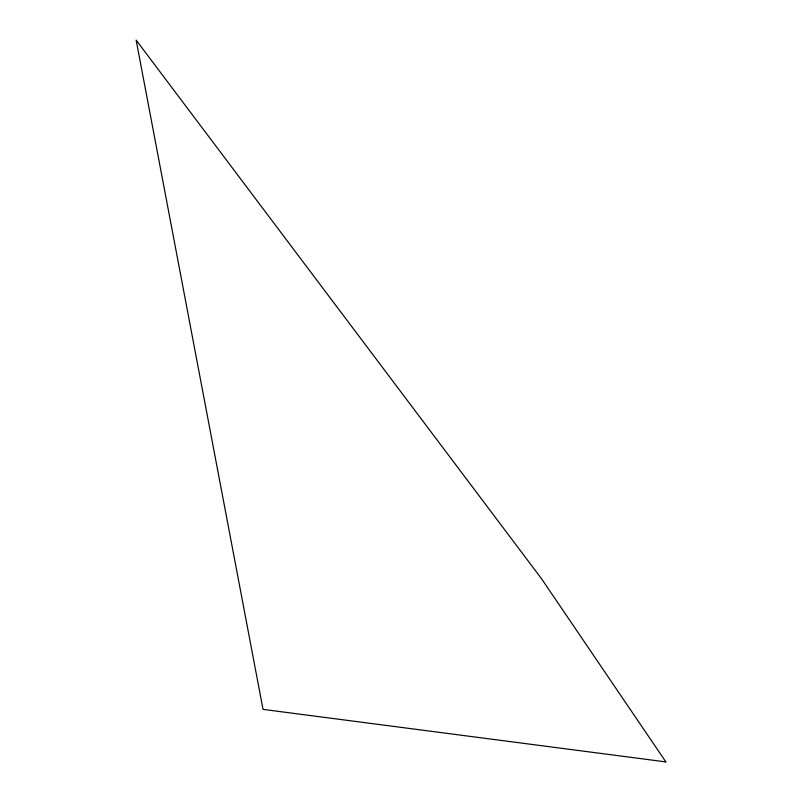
<?xml version="1.0" encoding="UTF-8"?>
<svg xmlns="http://www.w3.org/2000/svg" width="802" height="802" viewBox="0 0 802 802"><rect width="100%" height="100%" fill="white"/><g stroke="black" fill="none" stroke-linecap="round" stroke-linejoin="round"><path stroke-width="1.2" d="M665.861 761.9L263.026 709.369L136.139 40.1L541.601 578.833L665.861 761.9"/></g></svg>
